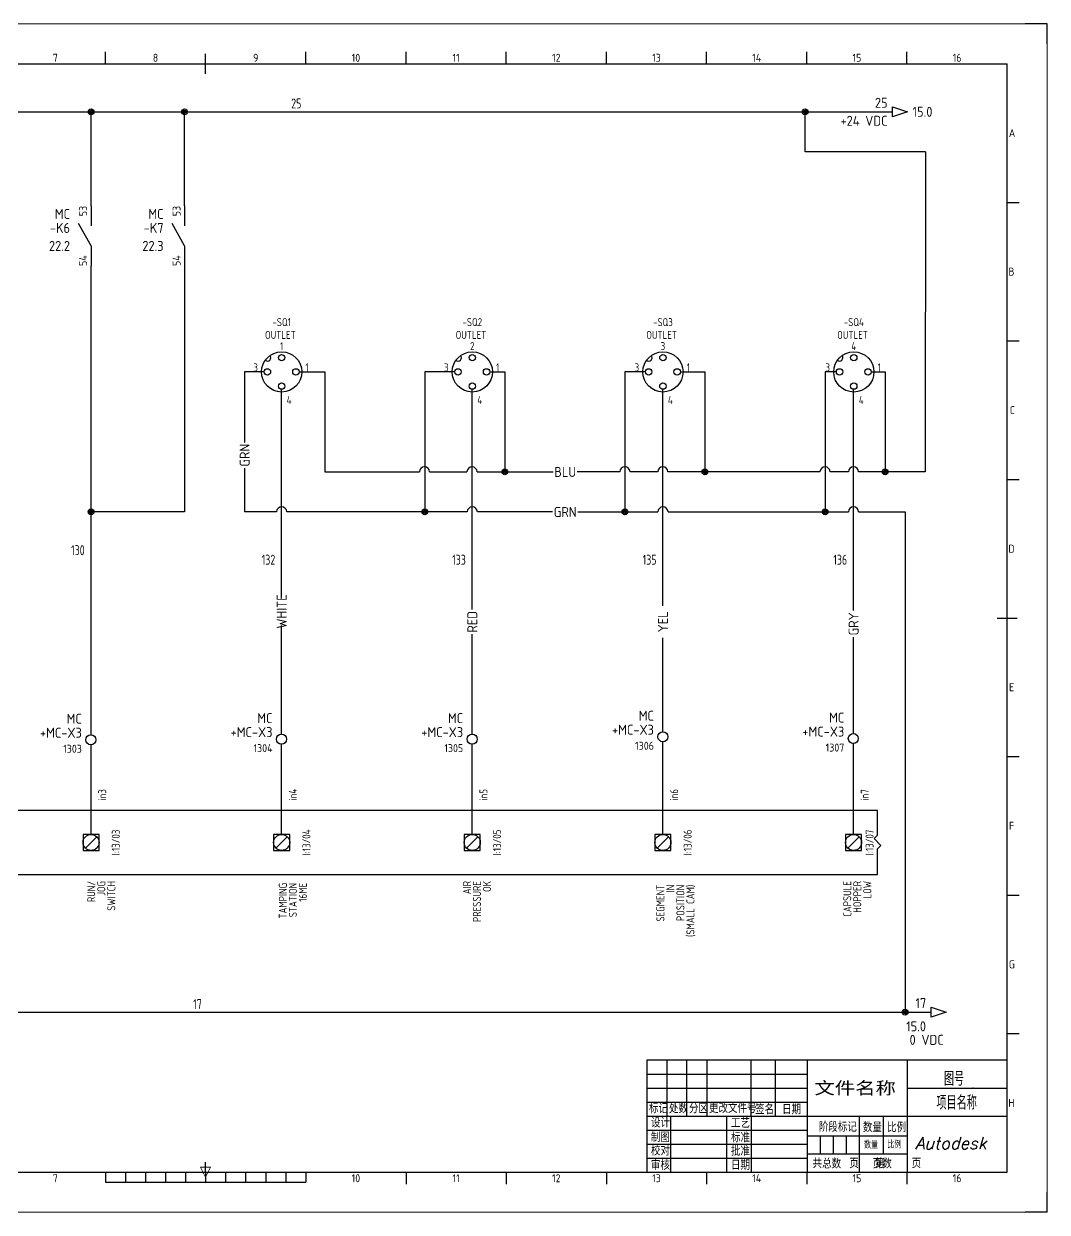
# Model space of a CAD drawing. Header units: millimetres. Extents: x 0 to 841, y 0 to 594.
# Drawn here: x 330 to 841, y 0 to 594 of the extents above; entities that cross this region are included whole.
import ezdxf
from ezdxf.enums import TextEntityAlignment as Align

# ---------------------------------------------------------------- set-up
doc = ezdxf.new("R2010")
doc.units = ezdxf.units.MM
doc.header["$LTSCALE"] = 12
for name, color, linetype in [('AE_BOR', 1, 'Continuous'), ('BLU_1.0mm^2', 5, 'Continuous'), ('BLU_1.5mm^2', 5, 'Continuous'), ('DESC', 150, 'Continuous'), ('GRN_1.0mm^2', 3, 'Continuous'), ('GRN_2.5mm^2', 3, 'Continuous'), ('GRY_0.5mm^2', 9, 'Continuous'), ('LOC', 8, 'Continuous'), ('MISC', 7, 'Continuous'), ('RED_0.5mm^2', 1, 'Continuous'), ('SYMS', 7, 'Continuous'), ('TAGS', 150, 'Continuous'), ('TERMS', 123, 'Continuous'), ('WHT_0.5mm^2', 7, 'Continuous'), ('WIRENO', 72, 'Continuous'), ('WIREREF', 52, 'Continuous'), ('XREF', 7, 'Continuous'), ('XREFCHILD', 134, 'Continuous'), ('YEL_0.5mm^2', 2, 'Continuous'), ('图框_外框线', 7, 'Continuous'), ('图框_标题栏属性', 1, 'Continuous'), ('图框_标题栏文字', 6, 'Continuous')]:
    doc.layers.add(name, color=color, linetype=linetype)
doc.styles.get("Standard").update_dxf_attribs({"font": 'txt.shx', "bigfont": 'gbcbig.shx'})
doc.styles.add('WD', font='romans.shx', dxfattribs={"bigfont": 'gbcbig.shx'})
doc.styles.add('WD_IEC', font='isocp2.shx', dxfattribs={"width": 0.9, "height": 4, "bigfont": 'gbcbig.shx'})
doc.styles.add('工程字', font='gbenor.shx', dxfattribs={"bigfont": 'gbcbig.shx'})

# ---------------------------------------------------------------- blocks, each defined once
blk = doc.blocks.new('gb_a1')
for p, q in [((20, 574), (821, 574)), ((821, 20), (821, 574)), ((20, 20), (821, 20))]:
    blk.add_line(p, q)
at = {"layer": 'AE_BOR', "color": 1, "lineweight": 15}
for p, q in [((0, 594), (841, 594)), ((841, 594), (841, 0)), ((420.5, 17.5), (418, 22.5)), ((418, 22.5), (423, 22.5)), ((423, 22.5), (420.5, 17.5)), ((841, 0), (0, 0))]:
    blk.add_line(p, q, dxfattribs=at)
at = {"layer": 'AE_BOR', "lineweight": 30}
for p, q in [((841, 594), (830, 594)), ((841, 584), (841, 594)), ((841, 0), (841, 10)), ((841, 0), (830, 0))]:
    blk.add_line(p, q, dxfattribs=at)
at = {"layer": 'AE_BOR'}
for p, q in [((370.4375, 574), (370.4375, 580)), ((470.5625, 574), (470.5625, 580)), ((520.625, 574), (520.625, 580)), ((570.6875, 574), (570.6875, 580)), ((620.75, 574), (620.75, 580)), ((670.8125, 574), (670.8125, 580)), ((720.875, 574), (720.875, 580)), ((770.9375, 574), (770.9375, 580)), ((821, 504.75), (827, 504.75)), ((821, 435.5), (827, 435.5)), ((821, 366.25), (827, 366.25)), ((821, 227.75), (827, 227.75)), ((821, 158.5), (827, 158.5)), ((821, 89.25), (827, 89.25)), ((520.625, 20), (520.625, 14)), ((570.6875, 20), (570.6875, 14)), ((620.75, 20), (620.75, 14)), ((670.8125, 20), (670.8125, 14)), ((720.875, 20), (720.875, 14)), ((770.9375, 20), (770.9375, 14))]:
    blk.add_line(p, q, dxfattribs=at)
at = {"layer": 'AE_BOR', "color": 2, "lineweight": 30}
for p, q in [((420.5, 574), (420.5, 579)), ((420.5, 569), (420.5, 574)), ((816, 297), (826, 297)), ((420.5, 20), (420.5, 25)), ((370.5, 20), (370.5, 15)), ((380.5, 20), (380.5, 15)), ((390.5, 20), (390.5, 15)), ((400.5, 20), (400.5, 15)), ((410.5, 20), (410.5, 15)), ((420.5, 20), (420.5, 15)), ((430.5, 20), (430.5, 15)), ((440.5, 20), (440.5, 15)), ((450.5, 20), (450.5, 15)), ((460.5, 20), (460.5, 15)), ((470.5, 20), (470.5, 15)), ((370.5, 15), (470.5, 15))]:
    blk.add_line(p, q, dxfattribs=at)
at = {"layer": 'AE_BOR', "style": 'WD_IEC'}
for s, p in [('7', (345.40625, 575)), ('8', (395.46875, 575)), ('9', (445.53125, 575)), ('10', (495.59375, 575)), ('11', (545.65625, 575)), ('12', (595.71875, 575)), ('13', (645.78125, 575)), ('14', (695.84375, 575)), ('15', (745.90625, 575)), ('16', (795.96875, 575)), ('7', (345.40625, 15)), ('10', (495.59375, 15)), ('11', (545.65625, 15)), ('12', (595.71875, 15)), ('13', (645.78125, 15)), ('14', (695.84375, 15)), ('15', (745.90625, 15)), ('16', (795.96875, 15))]:
    blk.add_text(s, height=4, dxfattribs=at).set_placement(p, align=Align.CENTER)
for s, p in [('A', (825.04762, 539.375)), ('B', (824.66667, 470.125)), ('C', (824.85714, 400.875)), ('D', (824.66667, 331.625)), ('E', (824.47619, 262.375)), ('F', (824.47619, 193.125)), ('G', (824.85714, 123.875)), ('H', (824.66667, 54.625))]:
    blk.add_text(s, height=4, dxfattribs=at).set_placement(p, align=Align.MIDDLE_RIGHT)
blk = doc.blocks.new('PLCIO_3881')
at = {"layer": 'SYMS'}
for p, q in [((678.75, 16), (-16, 16)), ((678.75, 3.59), (678.75, 16)), ((281.75, 4), (281.75, -4)), ((289.75, 4), (281.75, 4)), ((281.75, 4), (281.75, -4)), ((289.75, 4), (281.75, 4)), ((282.92, -2.83), (288.58, 2.83)), ((289.75, -4), (289.75, 4)), ((289.75, -4), (289.75, 4)), ((377, 4), (377, -4)), ((385, 4), (377, 4)), ((377, 4), (377, -4)), ((385, 4), (377, 4)), ((378.17, -2.83), (383.83, 2.83)), ((385, -4), (385, 4)), ((385, -4), (385, 4)), ((472.25, 4), (472.25, -4)), ((480.25, 4), (472.25, 4)), ((472.25, 4), (472.25, -4)), ((480.25, 4), (472.25, 4)), ((473.42, -2.83), (479.08, 2.83)), ((480.25, -4), (480.25, 4)), ((480.25, -4), (480.25, 4)), ((567.5, 4), (567.5, -4)), ((575.5, 4), (567.5, 4)), ((567.5, 4), (567.5, -4)), ((575.5, 4), (567.5, 4)), ((568.67, -2.83), (574.33, 2.83)), ((575.5, -4), (575.5, 4)), ((575.5, -4), (575.5, 4)), ((662.75, 4), (662.75, -4)), ((670.75, 4), (662.75, 4)), ((662.75, 4), (662.75, -4)), ((670.75, 4), (662.75, 4)), ((663.92, -2.83), (669.58, 2.83)), ((670.75, -4), (670.75, 4)), ((670.75, -4), (670.75, 4)), ((677.05, 1.89), (678.75, 3.59)), ((680.45, -1.5), (677.05, 1.89)), ((281.75, -4), (289.75, -4)), ((281.75, -4), (289.75, -4)), ((377, -4), (385, -4)), ((377, -4), (385, -4)), ((472.25, -4), (480.25, -4)), ((472.25, -4), (480.25, -4)), ((567.5, -4), (575.5, -4)), ((567.5, -4), (575.5, -4)), ((662.75, -4), (670.75, -4)), ((662.75, -4), (670.75, -4)), ((678.75, -3.2), (680.45, -1.5)), ((678.75, -16), (678.75, -3.2)), ((-16, -16), (678.75, -16))]:
    blk.add_line(p, q, dxfattribs=at)
for centre in [(285.75, 0), (381, 0), (476.25, 0), (571.5, 0), (666.75, 0)]:
    blk.add_circle(centre, 4, dxfattribs=at)
at = {"layer": 'SYMS', "style": 'WD_IEC', "width": 0.9}
for tag, p in [('TERMDESC01', (1.08, 6)), ('TERMDESC02', (96.33, 6)), ('TERMDESC03', (191.58, 6)), ('TERMDESC04', (286.83, 6)), ('TERMDESC05', (382.08, 6)), ('TERMDESC06', (477.33, 6)), ('TERMDESC07', (572.58, 6)), ('TERMDESC08', (667.83, 6))]:
    blk.add_attdef(tag, text='', height=4, rotation=90, dxfattribs=at).set_placement(p, align=Align.TOP_LEFT)
at = {"layer": 'SYMS', "style": 'WD_IEC'}
for tag, width, p in [('TERM01', 0.9, (-6, 0)), ('TERM01', 0.9, (-5, 0)), ('TERM02', 0.9, (89.25, 0)), ('TERM03', 0.9, (184.5, 0)), ('TERM04', 0.9, (279.75, 0)), ('TERM05', 0.9, (375, 0)), ('TERM06', 0.9, (470.25, 0)), ('TERM07', 0.9, (565.5, 0)), ('TERM08', 0.9, (660.75, 0)), ('INST', 0.8, (-47, 0)), ('LOC', 0.8, (-42, 0)), ('MFG', 0.8, (-37, 0)), ('CAT', 0.8, (-32, 0)), ('LINE1', 0.9, (-27, 0)), ('LINE2', 0.9, (-22, 0)), ('DESC', 0.9, (-16.95, 0)), ('TAG', 0.8, (-10.29, 0))]:
    blk.add_attdef(tag, text='', height=4, rotation=90, dxfattribs=dict(at, width=width)).set_placement(p, align=Align.CENTER)
at = {"layer": 'SYMS', "style": 'WD_IEC', "width": 0.8}
for tag, p in [('TAGA01', (6, 0)), ('TAGA02', (101.25, 0)), ('TAGA03', (196.5, 0)), ('TAGA04', (291.75, 0)), ('TAGA05', (387, 0)), ('TAGA06', (482.25, 0)), ('TAGA07', (577.5, 0)), ('TAGA08', (672.75, 0))]:
    blk.add_attdef(tag, text='', height=4, rotation=90, dxfattribs=at).set_placement(p, align=Align.TOP_CENTER)
at = {"layer": 'SYMS', "style": 'WD_IEC', "width": 0.9, "flags": 1}
for tag, p in [('X2TERM01', (0, 4)), ('X2TERM02', (95.25, 4)), ('X2TERM03', (190.5, 4)), ('X2TERM04', (285.75, 4)), ('X2TERM05', (381, 4)), ('X2TERM06', (476.25, 4)), ('X2TERM07', (571.5, 4)), ('X2TERM08', (666.75, 4))]:
    blk.add_attdef(tag, text='', height=0.64, rotation=90, dxfattribs=at).set_placement(p, align=Align.RIGHT)
at = {"layer": 'SYMS', "linetype": 'Continuous', "style": 'WD_IEC', "width": 0.9, "flags": 9}
blk.add_attdef('ASSYCODE', text='', height=0.64, rotation=90, dxfattribs=at).set_placement((-34.28, -7.36), align=Align.CENTER)
at = {"layer": 'SYMS', "style": 'WD_IEC', "width": 0.9}
for tag, p in [('DESCA01', (-3, -37)), ('DESCB01', (2, -37)), ('DESCC01', (7, -37)), ('DESCD01', (12, -37)), ('DESCE01', (17, -37)), ('DESCA02', (92.25, -37)), ('DESCB02', (97.25, -37)), ('DESCC02', (102.25, -37)), ('DESCD02', (107.25, -37)), ('DESCE02', (112.25, -37)), ('DESCA03', (187.5, -37)), ('DESCB03', (192.5, -37)), ('DESCC03', (197.5, -37)), ('DESCD03', (202.5, -37)), ('DESCE03', (207.5, -37)), ('DESCA04', (282.75, -37)), ('DESCB04', (287.75, -37)), ('DESCC04', (292.75, -37)), ('DESCD04', (297.75, -37)), ('DESCE04', (302.75, -37)), ('DESCA05', (378, -37)), ('DESCB05', (383, -37)), ('DESCC05', (388, -37)), ('DESCD05', (393, -37)), ('DESCE05', (398, -37)), ('DESCA06', (473.25, -37)), ('DESCB06', (478.25, -37)), ('DESCC06', (483.25, -37)), ('DESCD06', (488.25, -37)), ('DESCE06', (493.25, -37)), ('DESCA07', (568.5, -37)), ('DESCB07', (573.5, -37)), ('DESCC07', (578.5, -37)), ('DESCD07', (583.5, -37)), ('DESCE07', (588.5, -37)), ('DESCA08', (663.75, -37)), ('DESCB08', (668.75, -37)), ('DESCC08', (673.75, -37)), ('DESCD08', (678.75, -37)), ('DESCE08', (683.75, -37))]:
    blk.add_attdef(tag, text='', height=4, rotation=90, dxfattribs=at).set_placement(p, align=Align.RIGHT)
blk = doc.blocks.new('HSQ1_PROXPLUG')
at = {"ltscale": 4}
for centre, radius in [((0, -0.19), 5.03), ((0, 3.37), 0.795), ((-3.56, -0.19), 0.795), ((3.56, -0.19), 0.795), ((0, -3.75), 0.795)]:
    blk.add_circle(centre, radius, dxfattribs=at)
blk.add_arc((-3.56, 3.37), 0.836, 229.7677, 40.2323, dxfattribs=at)
at = {"ltscale": 4, "style": 'WD_IEC'}
blk.add_attdef('TAG1', text='', height=2, dxfattribs=at).set_placement((0, 11.25), align=Align.CENTER)
for tag, p in [('DESC1', (-0.31, 9.06)), ('DESC2', (0, 6.25))]:
    blk.add_attdef(tag, text='', height=2, dxfattribs=at).set_placement(p, align=Align.MIDDLE_CENTER)
blk.add_attdef('TERM02', text='', height=1.5, dxfattribs=at).set_placement((-5.94, 0.94), align=Align.MIDDLE_RIGHT)
at = {"ltscale": 4, "style": 'WD_IEC', "flags": 1}
for tag in ['FAMILY', 'CAT', 'ASSYCODE', 'MFG']:
    blk.add_attdef(tag, (0, 0), '', height=0.01, dxfattribs=at)
at = {"ltscale": 4, "style": 'WD_IEC'}
for tag, p in [('TERM01', (5.94, 0.94)), ('TERM03', (1.25, -7.19))]:
    blk.add_attdef(tag, text='', height=1.5, dxfattribs=at).set_placement(p, align=Align.MIDDLE_LEFT)
at = {"style": 'WD_IEC', "flags": 1}
for tag, p in [('X4TERM02', (-4.35, -0.19)), ('X1TERM01', (4.35, -0.19)), ('X8TERM03', (0, -4.54))]:
    blk.add_attdef(tag, p, '', height=0.0025, dxfattribs=at)
blk = doc.blocks.new('VCR21')
for p, q in [((0, 7.5), (0, 2.5)), ((0, -2.5), (-3.125, 3.125)), ((0, -2.5), (0, -7.5))]:
    blk.add_line(p, q)
at = {"style": 'WD_IEC'}
for tag, p in [('INST', (-5.25, 7.75)), ('LOC', (-5.25, 4.25)), ('TAG2', (-5.25, 0.75)), ('XREF', (-5.25, -3.75)), ('DESC1', (-5.25, -7.6)), ('DESC2', (-5.25, -11.1)), ('DESC3', (-5.25, -14.6))]:
    blk.add_attdef(tag, text='', height=2.5, dxfattribs=at).set_placement(p, align=Align.RIGHT)
blk.add_attdef('TERM01', text='', height=2, rotation=90, dxfattribs=at).set_placement((-1, 7.5), align=Align.RIGHT)
at = {"style": 'WD_IEC', "flags": 1}
for tag, p, height in [('X2TERM01', (0, 7.5), 0.32), ('X4LINK', (-2, 0), 0.32), ('X1LINK', (-0.5, 0), 0.32), ('CONTACT', (4, -3.5), 1), ('FAMILY', (4, -5), 1), ('X8TERM02', (0, -7.5), 0.32)]:
    blk.add_attdef(tag, p, '', height=height, dxfattribs=at)
at = {"style": 'WD_IEC'}
blk.add_attdef('TERM02', (-1, -7.5), '', height=2, rotation=90, dxfattribs=at)
blk = doc.blocks.new('VT0_LGENERIC')
at = {"style": 'WD_IEC'}
blk.add_attdef('COLOR', text='', height=2.5, rotation=90, dxfattribs=at).set_placement((0, 0), align=Align.MIDDLE_CENTER)
at = {"style": 'WD_IEC', "flags": 1}
for tag, p, height in [('X2TERM01', (0, 4), 0.16), ('X2_TINY_DOT_DONT_REMOVE', (0, 4), 0.0001), ('X8TERM01', (0, -4), 0.16), ('X8_TINY_DOT_DONT_REMOVE', (0, -4), 0.0001)]:
    blk.add_attdef(tag, p, '', height=height, rotation=90, dxfattribs=at)
blk = doc.blocks.new('HT0_LGENERIC')
at = {"style": 'WD_IEC'}
blk.add_attdef('COLOR', text='', height=2.5, dxfattribs=at).set_placement((0, 0), align=Align.MIDDLE_CENTER)
at = {"style": 'WD_IEC', "flags": 1}
for tag, p, height in [('X4_TINY_DOT_DONT_REMOVE', (-2.5, 0), 0.002), ('X4TERM01', (-2.5, 0), 0.2), ('X1_TINY_DOT_DONT_REMOVE', (2.5, 0), 0.002), ('X1TERM01', (2.5, 0), 0.2)]:
    blk.add_attdef(tag, p, '', height=height, dxfattribs=at)
blk = doc.blocks.new('HA1S1')
blk.add_lwpolyline([(0, 1.25), (3.75, 0), (0, -1.25)], close=True)
at = {"style": 'WD_IEC'}
for tag, height, flags, p in [('WIRENO', 2.5, 8, (-1.25, 1)), ('SIGCODE', 1, 1, (5, 1.8))]:
    blk.add_attdef(tag, text='', height=height, dxfattribs=dict(at, flags=flags)).set_placement(p, align=Align.RIGHT)
at = {"style": 'WD_IEC', "flags": 1}
blk.add_attdef('X4TERM01', (0, 0), '', height=0.32, dxfattribs=at)
at = {"style": 'WD_IEC'}
blk.add_attdef('XREF', text='', height=2.5, dxfattribs=at).set_placement((5, 0), align=Align.MIDDLE_LEFT)
blk.add_attdef('DESC1', text='', height=2.5, dxfattribs=at).set_placement((-1.25, -1), align=Align.TOP_RIGHT)
blk = doc.blocks.new('WD_WNH')
at = {"linetype": 'Continuous', "style": 'WD_IEC', "width": 0.8}
blk.add_attdef('WIRENO', text='', height=2.5, dxfattribs=at).set_placement((0, 0.75), align=Align.CENTER)
at = {"style": 'WD_IEC', "flags": 1}
for tag, p in [('W08USER', (0, 0.375)), ('W04USER', (0, 0.875)), ('W05USER', (0, 0.75)), ('W09USER', (0, 0.25)), ('W03USER', (0, 1)), ('W06USER', (0, 0.625)), ('W07USER', (0, 0.5)), ('W02USER', (0, 1.125)), ('W01USER', (0, 1.25)), ('W10USER', (0, 0.125))]:
    blk.add_attdef(tag, text='', height=0.08, dxfattribs=at).set_placement(p, align=Align.CENTER)
blk = doc.blocks.new('WD_WNV')
at = {"linetype": 'Continuous', "style": 'WD_IEC', "width": 0.8}
blk.add_attdef('WIRENO', text='', height=2.5, dxfattribs=at).set_placement((-1.6, 0), align=Align.MIDDLE_RIGHT)
at = {"style": 'WD_IEC', "flags": 1}
for tag, p in [('W08USER', (-1, 0.375)), ('W04USER', (-1, 0.875)), ('W05USER', (-1, 0.75)), ('W09USER', (-1, 0.25)), ('W03USER', (-1, 1)), ('W06USER', (-1, 0.625)), ('W07USER', (-1, 0.5)), ('W02USER', (-1, 1.125)), ('W01USER', (-1, 1.25)), ('W10USER', (-1, 0.125))]:
    blk.add_attdef(tag, text='', height=0.08, dxfattribs=at).set_placement(p, align=Align.CENTER)
blk = doc.blocks.new('CorpLogoBlock')
at = {"insert": (-46.09, 17.54), "char_height": 6, "width": 37.2055, "attachment_point": 1, "style": '工程字'}
blk.add_mtext('{\\Fitalic|c0;Autodesk}', dxfattribs=at)
blk = doc.blocks.new('GB_TitleBlock')
at = {"lineweight": -3}
for p, q in [((-50, 42), (0, 42)), ((-50, 28), (0, 28))]:
    blk.add_line(p, q, dxfattribs=at)
blk.add_point((-16.99, 42), dxfattribs=at)
at = {"layer": '图框_外框线'}
for p, q in [((-170, 56), (-170, 28)), ((-160, 28), (-160, 56)), ((-150, 56), (-150, 28)), ((-128, 28), (-128, 56)), ((-116, 56), (-116, 28)), ((-100, 56), (-100, 0)), ((-50, 56), (-50, 0)), ((-180, 49), (-100, 49)), ((-180, 42), (-100, 42)), ((-180, 35), (-100, 35)), ((-180, 28), (-50, 28)), ((-168, 0), (-168, 28)), ((-140, 0), (-140, 28)), ((-128, 28), (-128, 0)), ((-74, 28), (-74, 0)), ((-62, 28), (-62, 9)), ((-180, 21), (-100, 21)), ((-50, 18), (-100, 18)), ((-93.5, 18), (-93.5, 9)), ((-87, 18), (-87, 9)), ((-80.5, 18), (-80.5, 9)), ((-180, 14), (-100, 14)), ((-180, 7), (-100, 7)), ((-50, 9), (-100, 9))]:
    blk.add_line(p, q, dxfattribs=at)
blk.add_lwpolyline([(0, 56), (-180, 56), (-180, 0), (0, 0), (0, 56)], dxfattribs=at)
at = {"style": 'WD', "flags": 1}
blk.add_attdef('WD_TB', (-168.38, 50.46), '', height=2, dxfattribs=at)
at = {"layer": '图框_标题栏属性', "style": '工程字'}
for tag, p in [('REV3', (-179.58, 50.91)), ('REV2', (-179.43, 43.49)), ('REV1', (-179.43, 36.77))]:
    blk.add_attdef(tag, p, '', height=3, dxfattribs=at)
for tag, height, width, p, p2 in [('REV3DET', 3, 13.288798, (-148.76, 50.77), (-130.49, 50.77)), ('BY3', 3, 6.930672, (-126.95, 50.77), (-117.42, 50.77)), ('RD3', 3, 9.096075, (-114.66, 50.77), (-102.16, 50.77)), ('REV2DET', 3, 1.39216, (-148.76, 43.77), (-130.49, 43.77)), ('BY2', 3, 6.930672, (-126.95, 43.77), (-117.42, 43.77)), ('RD2', 3, 9.096075, (-114.66, 43.77), (-102.16, 43.77)), ('文件名称', 7, 2.04191, (-96.3, 38.33), (-55.63, 38.33)), ('REV1DET', 3, 13.288798, (-148.76, 36.77), (-130.49, 36.77)), ('BY1', 3, 6.930672, (-126.95, 36.77), (-117.42, 36.77)), ('RD1', 3, 9.096075, (-114.66, 36.77), (-102.16, 36.77))]:
    blk.add_attdef(tag, text='', height=height, dxfattribs=dict(at, width=width)).set_placement(p, p2, align=Align.FIT)
for tag, p in [('图号', (-26.57, 46.93)), ('项目名称', (-25.25, 35.16))]:
    blk.add_attdef(tag, text='', height=7, dxfattribs=at).set_placement(p, align=Align.MIDDLE)
at = {"layer": '图框_标题栏属性', "lineweight": -3}
for tag, p in [('设计', (-163.59, 22.3)), ('工艺', (-123.59, 22.3)), ('制图', (-163.59, 15.3)), ('标准', (-123.59, 15.3)), ('校对', (-163.59, 8.3)), ('批准', (-123.59, 8.3)), ('审核', (-163.59, 1.3)), ('日期', (-123.59, 1.3))]:
    blk.add_attdef(tag, p, '', height=5, dxfattribs=at)
at = {"layer": '图框_标题栏属性', "style": '工程字'}
for tag, height, p in [('数量', 3.5, (-68.02, 13.58)), ('比例', 3.5, (-56.4, 13.74)), ('总数', 5, (-87.74, 4.36)), ('页数', 5, (-62.45, 4.36))]:
    blk.add_attdef(tag, text='', height=height, dxfattribs=at).set_placement(p, align=Align.MIDDLE_CENTER)
at = {"layer": '图框_标题栏文字', "style": '工程字'}
for s, p in [('标记', (-179, 29.44)), ('处数', (-169, 29.44)), ('分区', (-159, 29.44)), ('更改文件号', (-149, 29.59)), ('签名', (-126, 29)), ('日期', (-112.47, 28.98)), ('设计', (-177.99, 22.35)), ('工艺', (-138.02, 22.15)), ('阶段标记', (-94.11, 20.2)), ('数量', (-72.11, 20)), ('比例', (-60, 20)), ('制图', (-178.04, 15.02)), ('标准', (-137.99, 14.92)), ('校对', (-177.99, 8.33)), ('批准', (-138.02, 8.15)), ('审核', (-177.99, 1.15)), ('日期', (-138.02, 1.15)), ('共     页   第     页', (-97.24, 2))]:
    blk.add_text(s, height=5, dxfattribs=at).set_placement(p)
blk = doc.blocks.new('wddot')
for radius in [0.72, 0.449, 0.223]:
    blk.add_circle((0, 0), radius)
blk = doc.blocks.new('VT0002')
blk.add_circle((0, 0), 1.25)
at = {"style": 'WD_IEC'}
for tag, p in [('INST', (-2.25, 7.5)), ('LOC', (-2.25, 4))]:
    blk.add_attdef(tag, text='', height=2.5, dxfattribs=at).set_placement(p, align=Align.RIGHT)
at = {"style": 'WD_IEC', "flags": 1}
for tag, p, height in [('ASSYCODE', (2.75, 10.75), 1), ('CATDESC', (2.75, 9.25), 1), ('MFG', (2.75, 7.25), 1.5), ('CAT', (2.75, 4.75), 1.5), ('X4TERM01', (-1.25, 0), 0.32), ('X4PIN01', (-1.25, 1), 0.4), ('X4TERMDESC01', (-1.25, 0.5), 0.4), ('X2TERM01', (0, 1.25), 0.32), ('X2PIN01', (0, 2.25), 0.4), ('X2TERMDESC01', (0, 1.75), 0.4), ('X8PIN01', (0, -0.25), 0.4), ('X1TERM01', (1.25, 0), 0.32), ('X1PIN01', (1.25, 1), 0.4), ('X1TERMDESC01', (1.25, 0.5), 0.4), ('X8TERM01', (0, -1.25), 0.32), ('X8TERMDESC01', (0, -0.75), 0.4), ('STRIPSEQ', (0, -3), 0.4), ('LINKTERM', (0, -2), 0.4)]:
    blk.add_attdef(tag, p, '', height=height, dxfattribs=at)
at = {"style": 'WD_IEC', "flags": 8}
for tag, height, p in [('TAGSTRIP', 2.5, (-2.25, 0.5)), ('TERM01', 2, (-2.25, -3.25))]:
    blk.add_attdef(tag, text='', height=height, dxfattribs=at).set_placement(p, align=Align.RIGHT)

msp = doc.modelspace()

# ---------------------------------------------------------------- linework, layer by layer
at = {"layer": 'BLU_1.0mm^2', "ltscale": 4}
for p, q in [((62.74, 550), (763.73, 550)), ((720, 530), (720, 550)), ((780.12, 530), (720, 530)), ((780.12, 530), (780, 370)), ((467.19, 420), (480, 420)), ((480, 420), (480, 370)), ((562.44, 420), (569.99, 420)), ((569.99, 420), (569.99, 370)), ((657.69, 420), (670.07, 420)), ((670, 420), (670, 370)), ((753.07, 420), (759.99, 420)), ((759.99, 420), (759.99, 370)), ((480, 370), (527.34, 370)), ((532.42, 370), (551.08, 370)), ((556.16, 370), (594.14, 370)), ((627.46, 370), (606.14, 370)), ((646.43, 370), (632.54, 370)), ((727.46, 370), (651.51, 370)), ((741.7, 370), (732.54, 370)), ((780, 370), (746.78, 370))]:
    msp.add_line(p, q, dxfattribs=at)
at = {"layer": 'BLU_1.0mm^2'}
for p, q in [((363.24, 502.95), (363.24, 550)), ((409.99, 502.95), (409.99, 550))]:
    msp.add_line(p, q, dxfattribs=at)
at = {"layer": 'BLU_1.0mm^2', "ltscale": 4}
for centre in [(529.88, 370), (553.62, 370), (630, 370), (648.97, 370), (730, 370), (744.24, 370)]:
    msp.add_arc(centre, 2.54, 0, 180, dxfattribs=at)
at = {"layer": 'BLU_1.5mm^2'}
msp.add_line((363.24, 238.64), (363.24, 472.95), dxfattribs=at)
at = {"layer": 'BLU_1.5mm^2', "ltscale": 4}
for p, q in [((409.99, 472.95), (409.99, 350)), ((409.99, 350), (363.24, 350))]:
    msp.add_line(p, q, dxfattribs=at)
at = {"layer": 'GRN_1.0mm^2', "ltscale": 4}
msp.add_line((67.94, 100), (783.08, 100), dxfattribs=at)
at = {"layer": 'GRN_2.5mm^2', "ltscale": 4}
for p, q in [((440, 420), (440, 384.72)), ((449.78, 420), (440, 420)), ((530, 420), (530, 350)), ((545.03, 420), (530, 420)), ((630, 420), (630, 350)), ((640.28, 420), (630, 420)), ((730, 420), (730, 350)), ((735.66, 420), (730, 420)), ((440, 371.96), (440, 350)), ((455.95, 350), (440, 350)), ((551.2, 350), (461.03, 350)), ((593.76, 350), (556.28, 350)), ((606.52, 350), (646.45, 350)), ((651.53, 350), (741.7, 350)), ((746.78, 350), (770.01, 350)), ((770.01, 350), (769.96, 100))]:
    msp.add_line(p, q, dxfattribs=at)
for centre in [(458.49, 350), (553.74, 350), (648.99, 350), (744.24, 350)]:
    msp.add_arc(centre, 2.54, 0, 180, dxfattribs=at)
at = {"layer": 'GRY_0.5mm^2', "ltscale": 4}
msp.add_line((744.24, 300.68), (744.24, 411.29), dxfattribs=at)
at = {"layer": 'GRY_0.5mm^2'}
for p, q in [((744.24, 239.23), (744.24, 287.43)), ((363.24, 188.82), (363.24, 233.64)), ((458.49, 188.82), (458.49, 233.95)), ((553.74, 188.82), (553.74, 233.95)), ((648.99, 188.82), (648.99, 235.14)), ((744.24, 188.82), (744.24, 234.23))]:
    msp.add_line(p, q, dxfattribs=at)
at = {"layer": 'RED_0.5mm^2', "ltscale": 4}
msp.add_line((553.74, 301.23), (553.74, 411.29), dxfattribs=at)
at = {"layer": 'RED_0.5mm^2'}
msp.add_line((553.74, 238.95), (553.74, 288.95), dxfattribs=at)
at = {"layer": 'WHT_0.5mm^2', "ltscale": 4}
msp.add_line((458.49, 307.27), (458.49, 411.29), dxfattribs=at)
at = {"layer": 'WHT_0.5mm^2'}
msp.add_line((458.49, 238.95), (458.49, 293.27), dxfattribs=at)
at = {"layer": 'YEL_0.5mm^2', "ltscale": 4}
msp.add_line((648.99, 303.09), (648.99, 411.29), dxfattribs=at)
at = {"layer": 'YEL_0.5mm^2'}
msp.add_line((648.99, 240.14), (648.99, 287.09), dxfattribs=at)

# ---------------------------------------------------------------- block references
for name, p in [('gb_a1', (0, 0)), ('CorpLogoBlock', (821, 20))]:
    msp.add_blockref(name, p)
ref = msp.add_blockref('GB_TitleBlock', (821, 20))
ref.add_attrib('页数', '页数', dxfattribs={"layer": '图框_标题栏属性', "height": 5, "style": '工程字'}).set_placement((758.55, 24.36), align=Align.MIDDLE_CENTER)
ref.add_attrib('总数', '总数', dxfattribs={"layer": '图框_标题栏属性', "height": 5, "style": '工程字'}).set_placement((733.26, 24.36), align=Align.MIDDLE_CENTER)
ref.add_attrib('比例', '比例', dxfattribs={"layer": '图框_标题栏属性', "height": 3.5, "style": '工程字'}).set_placement((764.6, 33.74), align=Align.MIDDLE_CENTER)
ref.add_attrib('数量', '数量', dxfattribs={"layer": '图框_标题栏属性', "height": 3.5, "style": '工程字'}).set_placement((752.98, 33.58), align=Align.MIDDLE_CENTER)
ref.add_attrib('项目名称', '项目名称', dxfattribs={"layer": '图框_标题栏属性', "height": 7, "style": '工程字'}).set_placement((795.75, 55.16), align=Align.MIDDLE)
ref.add_attrib('图号', '图号', dxfattribs={"layer": '图框_标题栏属性', "height": 7, "style": '工程字'}).set_placement((794.43, 66.93), align=Align.MIDDLE)
ref.add_attrib('文件名称', '文件名称', dxfattribs={"layer": '图框_标题栏属性', "height": 7, "style": '工程字', "width": 2.04191}).set_placement((724.7, 58.33), (765.37, 58.33), align=Align.FIT)
at = {"layer": 'SYMS', "ltscale": 4}
ref = msp.add_blockref('HA1S1', (763.73, 550), dxfattribs=dict(at, xscale=2, yscale=2, zscale=2))
ref.add_attrib('WIRENO', '25', dxfattribs={"layer": 'WIREREF', "height": 5, "style": 'WD_IEC', "flags": 8}).set_placement((761.23, 552), align=Align.RIGHT)
ref.add_attrib('DESC1', '+24 VDC', dxfattribs={"layer": 'DESC', "height": 5, "style": 'WD_IEC'}).set_placement((761.23, 548), align=Align.TOP_RIGHT)
ref.add_attrib('XREF', '15.0', dxfattribs={"layer": 'XREF', "height": 5, "style": 'WD_IEC'}).set_placement((773.73, 550), align=Align.MIDDLE_LEFT)
at = {"layer": 'SYMS', "xscale": 2, "yscale": 2, "zscale": 2}
for p in [(363.24, 550), (409.99, 550), (720, 550), (569.99, 370), (670, 370), (759.99, 370), (363.24, 350), (530, 350), (630, 350), (730, 350), (769.96, 100)]:
    msp.add_blockref('wddot', p, dxfattribs=at)
at = {"layer": 'SYMS', "ltscale": 4}
ref = msp.add_blockref('VCR21', (363.24, 487.95), dxfattribs=dict(at, xscale=2, yscale=2, zscale=2))
ref.add_attrib('TAG2', '-K6', dxfattribs={"layer": 'TAGS', "height": 5, "style": 'WD_IEC'}).set_placement((352.74, 489.45), align=Align.RIGHT)
ref.add_attrib('LOC', 'MC', dxfattribs={"layer": 'LOC', "height": 5, "style": 'WD_IEC'}).set_placement((352.74, 496.45), align=Align.RIGHT)
ref.add_attrib('XREF', '22.2', dxfattribs={"layer": 'XREFCHILD', "height": 5, "style": 'WD_IEC'}).set_placement((352.74, 480.45), align=Align.RIGHT)
ref.add_attrib('TERM01', '53', dxfattribs={"layer": 'TERMS', "height": 4, "rotation": 90, "style": 'WD_IEC'}).set_placement((361.24, 502.95), align=Align.RIGHT)
ref.add_attrib('TERM02', '54', (361.24, 472.95), dxfattribs={"layer": 'TERMS', "height": 4, "rotation": 90, "style": 'WD_IEC'})
ref = msp.add_blockref('VCR21', (409.99, 487.95), dxfattribs=dict(at, xscale=2, yscale=2, zscale=2))
ref.add_attrib('TAG2', '-K7', dxfattribs={"layer": 'TAGS', "height": 5, "style": 'WD_IEC'}).set_placement((399.49, 489.45), align=Align.RIGHT)
ref.add_attrib('LOC', 'MC', dxfattribs={"layer": 'LOC', "height": 5, "style": 'WD_IEC'}).set_placement((399.49, 496.45), align=Align.RIGHT)
ref.add_attrib('XREF', '22.3', dxfattribs={"layer": 'XREFCHILD', "height": 5, "style": 'WD_IEC'}).set_placement((399.49, 480.45), align=Align.RIGHT)
ref.add_attrib('TERM01', '53', dxfattribs={"layer": 'TERMS', "height": 4, "rotation": 90, "style": 'WD_IEC'}).set_placement((407.99, 502.95), align=Align.RIGHT)
ref.add_attrib('TERM02', '54', (407.99, 472.95), dxfattribs={"layer": 'TERMS', "height": 4, "rotation": 90, "style": 'WD_IEC'})
ref = msp.add_blockref('HSQ1_PROXPLUG', (458.49, 420.38), dxfattribs=dict(at, xscale=2, yscale=2, zscale=2))
ref.add_attrib('TAG1', '-SQ1', dxfattribs={"layer": 'TAGS', "ltscale": 4, "height": 4, "style": 'WD_IEC', "width": 0.9}).set_placement((458.49, 442.88), align=Align.CENTER)
ref.add_attrib('TERM03', '4', dxfattribs={"layer": 'TERMS', "ltscale": 4, "height": 4, "style": 'WD_IEC', "width": 0.9}).set_placement((460.99, 406), align=Align.MIDDLE_LEFT)
ref.add_attrib('DESC2', '1', dxfattribs={"layer": 'DESC', "ltscale": 4, "height": 4, "style": 'WD_IEC', "width": 0.9}).set_placement((458.49, 432.88), align=Align.MIDDLE_CENTER)
ref.add_attrib('TERM02', '3', dxfattribs={"layer": 'TERMS', "ltscale": 4, "height": 4, "style": 'WD_IEC', "width": 0.9}).set_placement((446.61, 422.25), align=Align.MIDDLE_RIGHT)
ref.add_attrib('DESC1', 'OUTLET', dxfattribs={"layer": 'DESC', "ltscale": 4, "height": 4, "style": 'WD_IEC', "width": 0.9}).set_placement((457.86, 438.5), align=Align.MIDDLE_CENTER)
ref.add_attrib('TERM01', '1', dxfattribs={"layer": 'TERMS', "ltscale": 4, "height": 4, "style": 'WD_IEC', "width": 0.9}).set_placement((470.36, 422.25), align=Align.MIDDLE_LEFT)
ref = msp.add_blockref('HSQ1_PROXPLUG', (553.74, 420.38), dxfattribs=dict(at, xscale=2, yscale=2, zscale=2))
ref.add_attrib('TAG1', '-SQ2', dxfattribs={"layer": 'TAGS', "ltscale": 4, "height": 4, "style": 'WD_IEC', "width": 0.9}).set_placement((553.74, 442.88), align=Align.CENTER)
ref.add_attrib('TERM03', '4', dxfattribs={"layer": 'TERMS', "ltscale": 4, "height": 4, "style": 'WD_IEC', "width": 0.9}).set_placement((556.24, 406), align=Align.MIDDLE_LEFT)
ref.add_attrib('DESC2', '2', dxfattribs={"layer": 'DESC', "ltscale": 4, "height": 4, "style": 'WD_IEC', "width": 0.9}).set_placement((553.74, 432.88), align=Align.MIDDLE_CENTER)
ref.add_attrib('TERM02', '3', dxfattribs={"layer": 'TERMS', "ltscale": 4, "height": 4, "style": 'WD_IEC', "width": 0.9}).set_placement((541.86, 422.25), align=Align.MIDDLE_RIGHT)
ref.add_attrib('DESC1', 'OUTLET', dxfattribs={"layer": 'DESC', "ltscale": 4, "height": 4, "style": 'WD_IEC', "width": 0.9}).set_placement((553.11, 438.5), align=Align.MIDDLE_CENTER)
ref.add_attrib('TERM01', '1', dxfattribs={"layer": 'TERMS', "ltscale": 4, "height": 4, "style": 'WD_IEC', "width": 0.9}).set_placement((565.61, 422.25), align=Align.MIDDLE_LEFT)
ref = msp.add_blockref('HSQ1_PROXPLUG', (648.99, 420.38), dxfattribs=dict(at, xscale=2, yscale=2, zscale=2))
ref.add_attrib('TAG1', '-SQ3', dxfattribs={"layer": 'TAGS', "ltscale": 4, "height": 4, "style": 'WD_IEC', "width": 0.9}).set_placement((648.99, 442.88), align=Align.CENTER)
ref.add_attrib('TERM03', '4', dxfattribs={"layer": 'TERMS', "ltscale": 4, "height": 4, "style": 'WD_IEC', "width": 0.9}).set_placement((651.49, 406), align=Align.MIDDLE_LEFT)
ref.add_attrib('DESC2', '3', dxfattribs={"layer": 'DESC', "ltscale": 4, "height": 4, "style": 'WD_IEC', "width": 0.9}).set_placement((648.99, 432.88), align=Align.MIDDLE_CENTER)
ref.add_attrib('TERM02', '3', dxfattribs={"layer": 'TERMS', "ltscale": 4, "height": 4, "style": 'WD_IEC', "width": 0.9}).set_placement((637.11, 422.25), align=Align.MIDDLE_RIGHT)
ref.add_attrib('DESC1', 'OUTLET', dxfattribs={"layer": 'DESC', "ltscale": 4, "height": 4, "style": 'WD_IEC', "width": 0.9}).set_placement((648.36, 438.5), align=Align.MIDDLE_CENTER)
ref.add_attrib('TERM01', '1', dxfattribs={"layer": 'TERMS', "ltscale": 4, "height": 4, "style": 'WD_IEC', "width": 0.9}).set_placement((660.86, 422.25), align=Align.MIDDLE_LEFT)
ref = msp.add_blockref('HSQ1_PROXPLUG', (744.36, 420.38), dxfattribs=dict(at, xscale=2, yscale=2, zscale=2))
ref.add_attrib('TAG1', '-SQ4', dxfattribs={"layer": 'TAGS', "ltscale": 4, "height": 4, "style": 'WD_IEC', "width": 0.9}).set_placement((744.36, 442.88), align=Align.CENTER)
ref.add_attrib('TERM03', '4', dxfattribs={"layer": 'TERMS', "ltscale": 4, "height": 4, "style": 'WD_IEC', "width": 0.9}).set_placement((746.86, 406), align=Align.MIDDLE_LEFT)
ref.add_attrib('DESC2', '4', dxfattribs={"layer": 'DESC', "ltscale": 4, "height": 4, "style": 'WD_IEC', "width": 0.9}).set_placement((744.36, 432.88), align=Align.MIDDLE_CENTER)
ref.add_attrib('TERM02', '3', dxfattribs={"layer": 'TERMS', "ltscale": 4, "height": 4, "style": 'WD_IEC', "width": 0.9}).set_placement((732.49, 422.25), align=Align.MIDDLE_RIGHT)
ref.add_attrib('DESC1', 'OUTLET', dxfattribs={"layer": 'DESC', "ltscale": 4, "height": 4, "style": 'WD_IEC', "width": 0.9}).set_placement((743.74, 438.5), align=Align.MIDDLE_CENTER)
ref.add_attrib('TERM01', '1', dxfattribs={"layer": 'TERMS', "ltscale": 4, "height": 4, "style": 'WD_IEC', "width": 0.9}).set_placement((756.24, 422.25), align=Align.MIDDLE_LEFT)
ref = msp.add_blockref('VT0_LGENERIC', (440, 378.34), dxfattribs=dict(at, xscale=2, yscale=2, zscale=2))
ref.add_attrib('COLOR', 'GRN', dxfattribs={"layer": 'MISC', "height": 5, "rotation": 90, "style": 'WD_IEC'}).set_placement((440, 378.34), align=Align.MIDDLE_CENTER)
ref = msp.add_blockref('HT0_LGENERIC', (600.14, 370), dxfattribs=dict(at, xscale=2, yscale=2, zscale=2))
ref.add_attrib('COLOR', 'BLU', dxfattribs={"layer": 'MISC', "height": 5, "style": 'WD_IEC'}).set_placement((600.14, 370), align=Align.MIDDLE_CENTER)
ref = msp.add_blockref('HT0_LGENERIC', (600.14, 350), dxfattribs=dict(at, xscale=2, yscale=2, zscale=2))
ref.add_attrib('COLOR', 'GRN', dxfattribs={"layer": 'MISC', "height": 5, "style": 'WD_IEC'}).set_placement((600.14, 350), align=Align.MIDDLE_CENTER)
ref = msp.add_blockref('VT0_LGENERIC', (458.49, 300.27), dxfattribs=dict(at, xscale=2, yscale=2, zscale=2))
ref.add_attrib('COLOR', 'WHITE', dxfattribs={"layer": 'MISC', "height": 5, "rotation": 90, "style": 'WD_IEC'}).set_placement((458.49, 300.27), align=Align.MIDDLE_CENTER)
ref = msp.add_blockref('VT0_LGENERIC', (553.74, 295.09), dxfattribs=dict(at, xscale=2, yscale=2, zscale=2))
ref.add_attrib('COLOR', 'RED', dxfattribs={"layer": 'MISC', "height": 5, "rotation": 90, "style": 'WD_IEC'}).set_placement((553.74, 295.09), align=Align.MIDDLE_CENTER)
ref = msp.add_blockref('VT0_LGENERIC', (648.99, 295.09), dxfattribs=dict(at, xscale=2, yscale=2, zscale=2))
ref.add_attrib('COLOR', 'YEL', dxfattribs={"layer": 'MISC', "height": 5, "rotation": 90, "style": 'WD_IEC'}).set_placement((648.99, 295.09), align=Align.MIDDLE_CENTER)
ref = msp.add_blockref('VT0_LGENERIC', (744.24, 294.06), dxfattribs=dict(at, xscale=2, yscale=2, zscale=2))
ref.add_attrib('COLOR', 'GRY', dxfattribs={"layer": 'MISC', "height": 5, "rotation": 90, "style": 'WD_IEC'}).set_placement((744.24, 294.06), align=Align.MIDDLE_CENTER)
at = {"layer": 'SYMS'}
ref = msp.add_blockref('VT0002', (648.99, 237.64), dxfattribs=dict(at, xscale=2, yscale=2, zscale=2))
ref.add_attrib('TAGSTRIP', '+MC-X3', dxfattribs={"layer": 'TAGS', "height": 5, "style": 'WD_IEC', "flags": 8}).set_placement((644.49, 238.64), align=Align.RIGHT)
ref.add_attrib('LOC', 'MC', dxfattribs={"layer": 'LOC', "height": 5, "style": 'WD_IEC'}).set_placement((644.49, 245.64), align=Align.RIGHT)
ref.add_attrib('TERM01', '1306', dxfattribs={"layer": 'TERMS', "height": 4, "style": 'WD_IEC', "flags": 8}).set_placement((644.49, 231.14), align=Align.RIGHT)
ref = msp.add_blockref('VT0002', (744.11, 236.73), dxfattribs=dict(at, xscale=2, yscale=2, zscale=2))
ref.add_attrib('TAGSTRIP', '+MC-X3', dxfattribs={"layer": 'TAGS', "height": 5, "style": 'WD_IEC', "flags": 8}).set_placement((739.61, 237.73), align=Align.RIGHT)
ref.add_attrib('LOC', 'MC', dxfattribs={"layer": 'LOC', "height": 5, "style": 'WD_IEC'}).set_placement((739.61, 244.73), align=Align.RIGHT)
ref.add_attrib('TERM01', '1307', dxfattribs={"layer": 'TERMS', "height": 4, "style": 'WD_IEC', "flags": 8}).set_placement((739.61, 230.23), align=Align.RIGHT)
ref = msp.add_blockref('VT0002', (363.16, 236.14), dxfattribs=dict(at, xscale=2, yscale=2, zscale=2))
ref.add_attrib('TAGSTRIP', '+MC-X3', dxfattribs={"layer": 'TAGS', "height": 5, "style": 'WD_IEC', "flags": 8}).set_placement((358.66, 237.14), align=Align.RIGHT)
ref.add_attrib('LOC', 'MC', dxfattribs={"layer": 'LOC', "height": 5, "style": 'WD_IEC'}).set_placement((358.66, 244.14), align=Align.RIGHT)
ref.add_attrib('TERM01', '1303', dxfattribs={"layer": 'TERMS', "height": 4, "style": 'WD_IEC', "flags": 8}).set_placement((358.66, 229.64), align=Align.RIGHT)
ref = msp.add_blockref('VT0002', (458.42, 236.45), dxfattribs=dict(at, xscale=2, yscale=2, zscale=2))
ref.add_attrib('TAGSTRIP', '+MC-X3', dxfattribs={"layer": 'TAGS', "height": 5, "style": 'WD_IEC', "flags": 8}).set_placement((453.92, 237.45), align=Align.RIGHT)
ref.add_attrib('LOC', 'MC', dxfattribs={"layer": 'LOC', "height": 5, "style": 'WD_IEC'}).set_placement((453.92, 244.45), align=Align.RIGHT)
ref.add_attrib('TERM01', '1304', dxfattribs={"layer": 'TERMS', "height": 4, "style": 'WD_IEC', "flags": 8}).set_placement((453.92, 229.95), align=Align.RIGHT)
ref = msp.add_blockref('VT0002', (553.67, 236.45), dxfattribs=dict(at, xscale=2, yscale=2, zscale=2))
ref.add_attrib('TAGSTRIP', '+MC-X3', dxfattribs={"layer": 'TAGS', "height": 5, "style": 'WD_IEC', "flags": 8}).set_placement((549.17, 237.45), align=Align.RIGHT)
ref.add_attrib('LOC', 'MC', dxfattribs={"layer": 'LOC', "height": 5, "style": 'WD_IEC'}).set_placement((549.17, 244.45), align=Align.RIGHT)
ref.add_attrib('TERM01', '1305', dxfattribs={"layer": 'TERMS', "height": 4, "style": 'WD_IEC', "flags": 8}).set_placement((549.17, 229.95), align=Align.RIGHT)
ref = msp.add_blockref('PLCIO_3881', (77.49, 184.82), dxfattribs=at)
ref.add_attrib('TAGA04', 'I:13/03', dxfattribs={"layer": 'TAGS', "height": 4, "rotation": 90, "style": 'WD_IEC', "width": 0.9}).set_placement((373.61, 184.82), align=Align.TOP_CENTER)
ref.add_attrib('DESCA04', 'RUN/', dxfattribs={"layer": 'DESC', "height": 4, "rotation": 90, "style": 'WD_IEC', "width": 0.9}).set_placement((365.37, 165.56), align=Align.RIGHT)
ref.add_attrib('DESCB04', 'JOG', dxfattribs={"layer": 'DESC', "height": 4, "rotation": 90, "style": 'WD_IEC', "width": 0.9}).set_placement((370.37, 165.56), align=Align.RIGHT)
ref.add_attrib('TERMDESC04', 'in3', dxfattribs={"layer": 'TERMS', "height": 4, "rotation": 90, "style": 'WD_IEC', "width": 0.9}).set_placement((366.82, 205.82), align=Align.TOP_LEFT)
ref.add_attrib('DESCC04', 'SWITCH', dxfattribs={"layer": 'DESC', "height": 4, "rotation": 90, "style": 'WD_IEC', "width": 0.9}).set_placement((375.37, 165.56), align=Align.RIGHT)
ref.add_attrib('TAGA05', 'I:13/04', dxfattribs={"layer": 'TAGS', "height": 4, "rotation": 90, "style": 'WD_IEC', "width": 0.9}).set_placement((468.86, 184.82), align=Align.TOP_CENTER)
ref.add_attrib('DESCA05', 'TAMPING', dxfattribs={"layer": 'DESC', "height": 4, "rotation": 90, "style": 'WD_IEC', "width": 0.9}).set_placement((461.09, 164.62), align=Align.RIGHT)
ref.add_attrib('DESCB05', 'STATION', dxfattribs={"layer": 'DESC', "height": 4, "rotation": 90, "style": 'WD_IEC', "width": 0.9}).set_placement((466.09, 164.62), align=Align.RIGHT)
ref.add_attrib('TERMDESC05', 'in4', dxfattribs={"layer": 'TERMS', "height": 4, "rotation": 90, "style": 'WD_IEC', "width": 0.9}).set_placement((462.07, 205.82), align=Align.TOP_LEFT)
ref.add_attrib('DESCC05', '16ME', dxfattribs={"layer": 'DESC', "height": 4, "rotation": 90, "style": 'WD_IEC', "width": 0.9}).set_placement((471.09, 164.62), align=Align.RIGHT)
ref.add_attrib('TAGA06', 'I:13/05', dxfattribs={"layer": 'TAGS', "height": 4, "rotation": 90, "style": 'WD_IEC', "width": 0.9}).set_placement((564.11, 184.82), align=Align.TOP_CENTER)
ref.add_attrib('DESCA06', 'AIR', dxfattribs={"layer": 'DESC', "height": 4, "rotation": 90, "style": 'WD_IEC', "width": 0.9}).set_placement((553.07, 165.56), align=Align.RIGHT)
ref.add_attrib('DESCB06', 'PRESSURE', dxfattribs={"layer": 'DESC', "height": 4, "rotation": 90, "style": 'WD_IEC', "width": 0.9}).set_placement((558.07, 165.56), align=Align.RIGHT)
ref.add_attrib('TERMDESC06', 'in5', dxfattribs={"layer": 'TERMS', "height": 4, "rotation": 90, "style": 'WD_IEC', "width": 0.9}).set_placement((557.32, 205.82), align=Align.TOP_LEFT)
ref.add_attrib('DESCC06', 'OK', dxfattribs={"layer": 'DESC', "height": 4, "rotation": 90, "style": 'WD_IEC', "width": 0.9}).set_placement((563.07, 165.56), align=Align.RIGHT)
ref.add_attrib('TAGA07', 'I:13/06', dxfattribs={"layer": 'TAGS', "height": 4, "rotation": 90, "style": 'WD_IEC', "width": 0.9}).set_placement((659.36, 184.82), align=Align.TOP_CENTER)
ref.add_attrib('DESCA07', 'SEGMENT', dxfattribs={"layer": 'DESC', "height": 4, "rotation": 90, "style": 'WD_IEC', "width": 0.9}).set_placement((649.72, 163.69), align=Align.RIGHT)
ref.add_attrib('DESCB07', 'IN', dxfattribs={"layer": 'DESC', "height": 4, "rotation": 90, "style": 'WD_IEC', "width": 0.9}).set_placement((654.72, 163.69), align=Align.RIGHT)
ref.add_attrib('TERMDESC07', 'in6', dxfattribs={"layer": 'TERMS', "height": 4, "rotation": 90, "style": 'WD_IEC', "width": 0.9}).set_placement((652.57, 205.82), align=Align.TOP_LEFT)
ref.add_attrib('DESCC07', 'POSITION', dxfattribs={"layer": 'DESC', "height": 4, "rotation": 90, "style": 'WD_IEC', "width": 0.9}).set_placement((659.72, 163.69), align=Align.RIGHT)
ref.add_attrib('DESCD07', '(SMALL CAM)', dxfattribs={"layer": 'DESC', "height": 4, "rotation": 90, "style": 'WD_IEC', "width": 0.9}).set_placement((664.72, 163.69), align=Align.RIGHT)
ref.add_attrib('TAGA08', 'I:13/07', dxfattribs={"layer": 'TAGS', "height": 4, "rotation": 90, "style": 'WD_IEC', "width": 0.9}).set_placement((750.24, 184.82), align=Align.TOP_CENTER)
ref.add_attrib('DESCA08', 'CAPSULE', dxfattribs={"layer": 'DESC', "height": 4, "rotation": 90, "style": 'WD_IEC', "width": 0.9}).set_placement((743.1, 165.56), align=Align.RIGHT)
ref.add_attrib('DESCB08', 'HOPPER', dxfattribs={"layer": 'DESC', "height": 4, "rotation": 90, "style": 'WD_IEC', "width": 0.9}).set_placement((748.1, 165.56), align=Align.RIGHT)
ref.add_attrib('TERMDESC08', 'in7', dxfattribs={"layer": 'TERMS', "height": 4, "rotation": 90, "style": 'WD_IEC', "width": 0.9}).set_placement((747.82, 205.82), align=Align.TOP_LEFT)
ref.add_attrib('DESCC08', 'LOW', dxfattribs={"layer": 'DESC', "height": 4, "rotation": 90, "style": 'WD_IEC', "width": 0.9}).set_placement((753.1, 165.56), align=Align.RIGHT)
at = {"layer": 'SYMS', "ltscale": 4}
ref = msp.add_blockref('HA1S1', (783.08, 100), dxfattribs=dict(at, xscale=2, yscale=2, zscale=2))
ref.add_attrib('WIRENO', '17', dxfattribs={"layer": 'WIREREF', "height": 5, "style": 'WD_IEC', "flags": 8}).set_placement((780.58, 102), align=Align.RIGHT)
ref.add_attrib('DESC1', '0 VDC', dxfattribs={"layer": 'DESC', "height": 5, "style": 'WD_IEC'}).set_placement((789.29, 88.66), align=Align.TOP_RIGHT)
ref.add_attrib('XREF', '15.0', dxfattribs={"layer": 'XREF', "height": 5, "style": 'WD_IEC'}).set_placement((770.52, 92.91), align=Align.MIDDLE_LEFT)
at = {"layer": 'WIRENO', "ltscale": 4}
ref = msp.add_blockref('WD_WNH', (465.9, 550), dxfattribs=dict(at, xscale=-2, yscale=2, zscale=2, rotation=180))
ref.add_attrib('WIRENO', '25', dxfattribs={"linetype": 'Continuous', "height": 5, "style": 'WD_IEC', "width": 0.8}).set_placement((465.79, 551.66), align=Align.CENTER)
ref = msp.add_blockref('WD_WNV', (363.24, 330.89), dxfattribs=dict(at, xscale=2, yscale=2, zscale=2))
ref.add_attrib('WIRENO', '130', dxfattribs={"linetype": 'Continuous', "height": 5, "style": 'WD_IEC', "width": 0.8}).set_placement((360.04, 330.89), align=Align.MIDDLE_RIGHT)
ref = msp.add_blockref('WD_WNV', (458.49, 326.11), dxfattribs=dict(at, xscale=2, yscale=2, zscale=2))
ref.add_attrib('WIRENO', '132', dxfattribs={"linetype": 'Continuous', "height": 5, "style": 'WD_IEC', "width": 0.8}).set_placement((455.29, 326.11), align=Align.MIDDLE_RIGHT)
ref = msp.add_blockref('WD_WNV', (553.74, 326.11), dxfattribs=dict(at, xscale=2, yscale=2, zscale=2))
ref.add_attrib('WIRENO', '133', dxfattribs={"linetype": 'Continuous', "height": 5, "style": 'WD_IEC', "width": 0.8}).set_placement((550.54, 326.11), align=Align.MIDDLE_RIGHT)
ref = msp.add_blockref('WD_WNV', (648.99, 326.11), dxfattribs=dict(at, xscale=2, yscale=2, zscale=2))
ref.add_attrib('WIRENO', '135', dxfattribs={"linetype": 'Continuous', "height": 5, "style": 'WD_IEC', "width": 0.8}).set_placement((645.79, 326.11), align=Align.MIDDLE_RIGHT)
ref = msp.add_blockref('WD_WNV', (744.24, 326.11), dxfattribs=dict(at, xscale=2, yscale=2, zscale=2))
ref.add_attrib('WIRENO', '136', dxfattribs={"linetype": 'Continuous', "height": 5, "style": 'WD_IEC', "width": 0.8}).set_placement((741.04, 326.11), align=Align.MIDDLE_RIGHT)
ref = msp.add_blockref('WD_WNH', (416.45, 100), dxfattribs=dict(at, xscale=2, yscale=2, zscale=2))
ref.add_attrib('WIRENO', '17', dxfattribs={"linetype": 'Continuous', "height": 5, "style": 'WD_IEC', "width": 0.8}).set_placement((416.45, 101.5), align=Align.CENTER)

doc.saveas('drawing.dxf')
